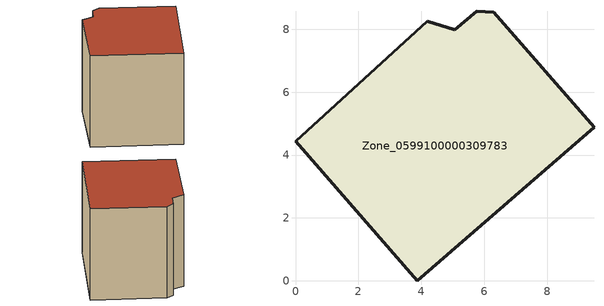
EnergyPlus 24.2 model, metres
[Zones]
Zone_0599100000309783
 floor ground (C_G): 9.49,4.88 3.87,0 0,4.44 4.19,8.25 5.06,7.99 5.76,8.58 6.3,8.55 z0
 wall outside (C_F): 3.87,0 9.49,4.88 6.3,8.55 5.76,8.58 5.06,7.99 4.19,8.25 0,4.44 3.87,0 z0:6.25
 roof outside (C_R): 5.06,7.99 4.19,8.25 0,4.44 3.87,0 9.49,4.88 6.3,8.55 5.76,8.58 z6.25
[BUILDING]
Pand.0599100000309783: North Axis=0; Terrain=City; Loads Convergence Tolerance Value=0.04; Temperature Convergence Tolerance Value=0.4; Solar Distribution=FullExterior; Maximum Number of Warmup Days=25; Minimum Number of Warmup Days=1
[Site:Location]
Rotterdam.The.Hague.AP_ZH_NLD Design_Conditions: Latitude=51.96; Longitude=4.45; Time Zone=1; Elevation=-4.5
[SITE:GROUNDTEMPERATURE:BUILDINGSURFACE]
18, 18, 18, 18, 18, 18, 18, 18, 18, 18, 18, 18
[MATERIAL] Thermal Absorptance=0.9; Solar Absorptance=0.7; Visible Absorptance=0.7
Name | Roughness | Thickness | Conductivity | Density | Specific Heat
G.TI.1946 | MediumSmooth | 0.15 | 1 | 540 | 1210
F.TI.1946 | Rough | 0.3 | 0.857143 | 1920 | 840
R.TI.1946 | MediumRough | 0.2 | 0.1 | 1500 | 1000
[CONSTRUCTION]
C_G: G.TI.1946
C_F: F.TI.1946
C_R: R.TI.1946
[ZONE]
Zone_0599100000309783: Type=1; Multiplier=1; Ceiling Height=Autocalculate; Volume=Autocalculate; Floor Area=autocalculate; Part of Total Floor Area=Yes
[ZONEINFILTRATION:DESIGNFLOWRATE]
Infil_Zone_0599100000309783: Zone or ZoneList or Space or SpaceList=Zone_0599100000309783; Schedule=AlwaysOn; Design Flow Rate Calculation Method=Flow/Area; Flow Rate per Floor Area=0.003; Constant Term Coefficient=1; Temperature Term Coefficient=0; Velocity Term Coefficient=0; Velocity Squared Term Coefficient=0
[HVACTEMPLATE:ZONE:IDEALLOADSAIRSYSTEM]
Zone_0599100000309783: Maximum Heating Supply Air Temperature=50; Minimum Cooling Supply Air Temperature=13; Maximum Heating Supply Air Humidity Ratio=0.0156; Minimum Cooling Supply Air Humidity Ratio=0.0077; Heating Limit=NoLimit; Cooling Limit=NoLimit; Dehumidification Control Type=ConstantSensibleHeatRatio; Cooling Sensible Heat Ratio=0.7; Dehumidification Setpoint=60; Humidification Control Type=None; Humidification Setpoint=30; Outdoor Air Method=None; Outdoor Air Flow Rate per Person=0.00944; Outdoor Air Flow Rate per Zone Floor Area=0; Outdoor Air Flow Rate per Zone=0; Demand Controlled Ventilation Type=None; Outdoor Air Economizer Type=NoEconomizer; Heat Recovery Type=None; Sensible Heat Recovery Effectiveness=0.7; Latent Heat Recovery Effectiveness=0.65
[ZONECONTROL:THERMOSTAT]
ThermostatControl_Zone_0599100000309783: Zone or ZoneList=Zone_0599100000309783; Control Type Schedule=DualSetpointControlType; Control 1=Thermostat_Zone_0599100000309783; Temperature Difference Between Cutout And Setpoint=0
[THERMOSTATSETPOINT:DUALSETPOINT]
Thermostat_Zone_0599100000309783: Heating Setpoint Temperature Schedule=HeatingSetpoint_Zone_0599100000309783; Cooling Setpoint Temperature Schedule=CoolingSetpoint_Zone_0599100000309783
[SCHEDULE:COMPACT]
HeatingSetpoint_Zone_0599100000309783: Through: 12/31, For: AllDays, Until: 24:00, 21
CoolingSetpoint_Zone_0599100000309783: Through: 12/31, For: AllDays, Until: 24:00, 24
DualSetpointControlType: Through: 12/31, For: AllDays, Until: 24:00, 4
AlwaysOn: Through: 12/31, For: AllDays, Until: 24:00, 1
